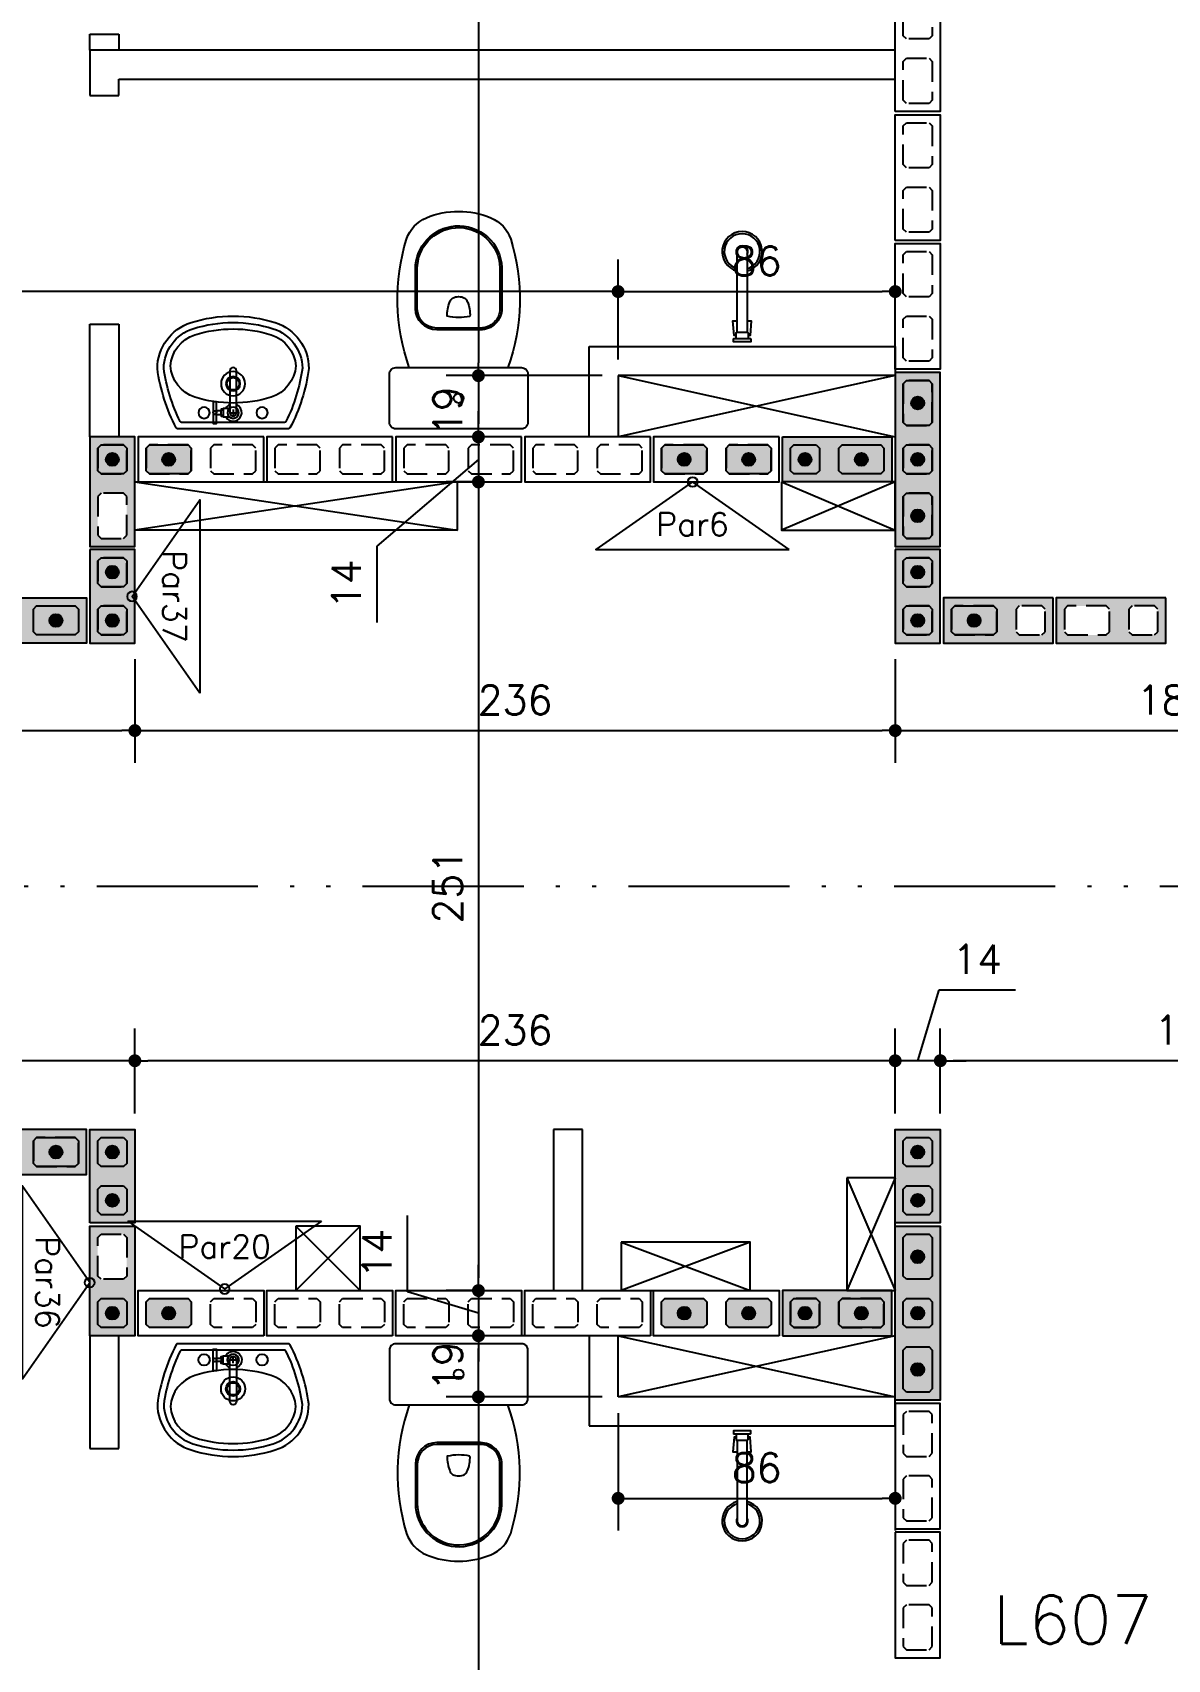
# Model space of a CAD drawing. Extents: x -14651 to 3496, y -4567 to 1191.
# Drawn here: x 1807 to 2159, y 171 to 676 of the extents above; entities that cross this region are included whole.
import ezdxf
from ezdxf.enums import TextEntityAlignment as Align

# ---------------------------------------------------------------- set-up
doc = ezdxf.new("R2010")
doc.units = 0
doc.header["$LTSCALE"] = 25
doc.linetypes.add('DASHED2', pattern=[0.375, 0.25, -0.125])
doc.linetypes.add('ESTILO_TQS_0004', pattern=[3.3, 2, -0.4, 0.05, -0.4, 0.05, -0.4])
for name, color, linetype in [('213', 252, 'Continuous'), ('241', 2, 'Continuous'), ('247', 50, 'Continuous'), ('248', 100, 'Continuous'), ('249', 20, 'Continuous'), ('252', 1, 'Continuous'), ('ALVENARIA NÃO ESTRUTURAL', 242, 'Continuous'), ('Arranque', 14, 'Continuous'), ('COTA', 1, 'Continuous'), ('EIXOS', 1, 'ESTILO_TQS_0004'), ('FERRO', 5, 'Continuous'), ('L-N', 4, 'Continuous'), ('Pena_1', 1, 'Continuous'), ('PROJ', 252, 'Continuous')]:
    doc.layers.add(name, color=color, linetype=linetype)
doc.styles.add('COTA', font='romans.shx')
doc.styles.get("Standard").update_dxf_attribs({"font": 'romans.shx'})
doc.dimstyles.new('forma', dxfattribs={"dimscale": 5, "dimtxt": 1.8, "dimasz": 0.8, "dimexe": 2, "dimexo": 1, "dimgap": 1, "dimtad": 1, "dimdec": 1, "dimzin": 9, "dimtxsty": 'COTA', "dimblk1": 'DOT', "dimblk2": 'DOT', "dimsah": 1, "dimcen": 0, "dimdle": 1, "dimclrd": 256, "dimclre": 256, "dimclrt": 2, "dimadec": 0, "dimazin": 0, "dimtfac": 1, "dimtdec": 0, "dimtmove": 0, "dimatfit": 3, "dimfxl": 1, "dimtolj": 1, "dimtzin": 0, "dimarcsym": 0})

# ---------------------------------------------------------------- blocks, each defined once
blk = doc.blocks.new('P4015', base_point=(5842102.11612, -8124149.02973))
blk.add_lwpolyline([(5842082.61612, -8124156.02973), (5842121.61612, -8124156.02973), (5842121.61612, -8124142.02973), (5842082.61612, -8124142.02973), (5842082.61612, -8124156.02973)])
at = {"color": 1, "linetype": 'DASHED2'}
for points in [[(5842085.11612, -8124152.52973), (5842086.11612, -8124153.52973), (5842098.11612, -8124153.52973), (5842099.11612, -8124152.52973), (5842099.11612, -8124145.52973), (5842098.11612, -8124144.52973), (5842086.11612, -8124144.52973), (5842085.11612, -8124145.52973), (5842085.11612, -8124152.52973)], [(5842105.11612, -8124152.52973), (5842106.11612, -8124153.52973), (5842118.11612, -8124153.52973), (5842119.11612, -8124152.52973), (5842119.11612, -8124145.52973), (5842118.11612, -8124144.52973), (5842106.11612, -8124144.52973), (5842105.11612, -8124145.52973), (5842105.11612, -8124152.52973)]]:
    blk.add_lwpolyline(points, dxfattribs=at)
blk = doc.blocks.new('P5515')
at = {"layer": '249'}
h = blk.add_hatch(color=20, dxfattribs=at)
h.paths.add_polyline_path([(-27, 7), (-27, -7), (27, -7), (27, 7)])
h.paths.add_polyline_path([(-10.5, -3.5), (-11.5, -4.5), (-23.5, -4.5), (-24.5, -3.5), (-24.5, 3.5), (-23.5, 4.5), (-11.5, 4.5), (-10.5, 3.5)], flags=16)
h.paths.add_polyline_path([(-4.5, 3.5), (-3.5, 4.5), (3.5, 4.5), (4.5, 3.5), (4.5, -3.5), (3.5, -4.5), (-3.5, -4.5), (-4.5, -3.5)], flags=16)
h.paths.add_polyline_path([(10.5, 3.5), (11.5, 4.5), (23.5, 4.5), (24.5, 3.5), (24.5, -3.5), (23.5, -4.5), (11.5, -4.5), (10.5, -3.5)], flags=16)
blk.add_lwpolyline([(27, 7), (-27, 7), (-27, -7), (27, -7), (27, 7)])
at = {"color": 1, "linetype": 'DASHED2'}
for points in [[(-10.5, 3.5), (-11.5, 4.5), (-23.5, 4.5), (-24.5, 3.5), (-24.5, -3.5), (-23.5, -4.5), (-11.5, -4.5), (-10.5, -3.5), (-10.5, 3.5)], [(4.5, 3.5), (3.5, 4.5), (-3.5, 4.5), (-4.5, 3.5), (-4.5, -3.5), (-3.5, -4.5), (3.5, -4.5), (4.5, -3.5), (4.5, 3.5)], [(24.5, 3.5), (23.5, 4.5), (11.5, 4.5), (10.5, 3.5), (10.5, -3.5), (11.5, -4.5), (23.5, -4.5), (24.5, -3.5), (24.5, 3.5)]]:
    blk.add_lwpolyline(points, dxfattribs=at)
blk = doc.blocks.new('P3015')
at = {"layer": '252'}
h = blk.add_hatch(color=21, dxfattribs=at)
h.paths.add_polyline_path([(14.5, -7), (14.5, 7), (-14.5, 7), (-14.5, -7)])
h.paths.add_polyline_path([(3, 3.5), (4, 4.5), (11, 4.5), (12, 3.5), (12, -3.5), (11, -4.5), (4, -4.5), (3, -3.5)], flags=16)
h.paths.add_polyline_path([(-3, -3.5), (-4, -4.5), (-11, -4.5), (-12, -3.5), (-12, 3.5), (-11, 4.5), (-4, 4.5), (-3, 3.5)], flags=16)
blk.add_lwpolyline([(-14.5, -7), (14.5, -7), (14.5, 7), (-14.5, 7), (-14.5, -7)])
at = {"color": 1, "linetype": 'DASHED2'}
for points in [[(-12, -3.5), (-11, -4.5), (-4, -4.5), (-3, -3.5), (-3, 3.5), (-4, 4.5), (-11, 4.5), (-12, 3.5), (-12, -3.5)], [(3, -3.5), (4, -4.5), (11, -4.5), (12, -3.5), (12, 3.5), (11, 4.5), (4, 4.5), (3, 3.5), (3, -3.5)]]:
    blk.add_lwpolyline(points, dxfattribs=at)
blk = doc.blocks.new('P3515')
at = {"layer": '248'}
h = blk.add_hatch(color=100, dxfattribs=at)
h.paths.add_polyline_path([(17, 7), (-17, 7), (-17, -7), (17, -7)])
h.paths.add_polyline_path([(-5.5, -3.5), (-6.5, -4.5), (-13.5, -4.5), (-14.5, -3.5), (-14.5, 3.5), (-13.5, 4.5), (-6.5, 4.5), (-5.5, 3.5)], flags=16)
h.paths.add_polyline_path([(0.5, 3.5), (1.5, 4.5), (13.5, 4.5), (14.5, 3.5), (14.5, -3.5), (13.5, -4.5), (1.5, -4.5), (0.5, -3.5)], flags=16)
blk.add_lwpolyline([(-17, -7), (17, -7), (17, 7), (-17, 7), (-17, -7)])
at = {"color": 1, "linetype": 'DASHED2'}
for points in [[(-14.5, -3.5), (-13.5, -4.5), (-6.5, -4.5), (-5.5, -3.5), (-5.5, 3.5), (-6.5, 4.5), (-13.5, 4.5), (-14.5, 3.5), (-14.5, -3.5)], [(0.5, -3.5), (1.5, -4.5), (13.5, -4.5), (14.5, -3.5), (14.5, 3.5), (13.5, 4.5), (1.5, 4.5), (0.5, 3.5), (0.5, -3.5)]]:
    blk.add_lwpolyline(points, dxfattribs=at)
blk = doc.blocks.new('GR-1409')
at = {"layer": '213'}
h = blk.add_hatch(color=256, dxfattribs=at)
h.paths.add_polyline_path([(-6, 4.5), (-7, 3.5), (-7, -3.5), (-6, -4.5), (6, -4.5), (7, -3.5), (7, 3.5), (6, 4.5)])
h.paths.add_polyline_path([(-2, 0, 1), (2, 0, 1)], flags=16)
at = {"layer": 'Arranque'}
blk.add_hatch(color=256, dxfattribs=at).paths.add_polyline_path([(-2, 0, 1), (2, 0, 1)])
at = {"layer": '213'}
blk.add_lwpolyline([(-7, 3.5), (-6, 4.5), (6, 4.5), (7, 3.5), (7, -3.5), (6, -4.5), (-6, -4.5), (-7, -3.5), (-7, 3.5)], dxfattribs=at)
at = {"layer": 'FERRO', "linetype": 'Continuous'}
blk.add_circle((0, 0), 2, dxfattribs=at)
blk = doc.blocks.new('GR-0909')
at = {"layer": '213'}
h = blk.add_hatch(color=256, dxfattribs=at)
h.paths.add_polyline_path([(3.5, -4.5), (4.5, -3.5), (4.500001, 3.5), (3.500001, 4.5), (-3.499999, 4.5), (-4.499999, 3.5), (-4.5, -3.5), (-3.5, -4.5)])
h.paths.add_polyline_path([(-2, 0, -1), (2, 0, -1)], flags=16)
at = {"layer": 'Arranque'}
blk.add_hatch(color=256, dxfattribs=at).paths.add_polyline_path([(2, 0, 1), (-2, 0, 1)])
at = {"layer": '213'}
blk.add_lwpolyline([(3.500001, 4.5), (4.500001, 3.5), (4.5, -3.5), (3.5, -4.5), (-3.5, -4.5), (-4.5, -3.5), (-4.499999, 3.5), (-3.499999, 4.5), (3.500001, 4.5)], dxfattribs=at)
at = {"layer": 'FERRO', "linetype": 'Continuous'}
blk.add_circle((0, 0), 2, dxfattribs=at)
blk = doc.blocks.new('XREF-MC41-BAS-PLN-AMO-FINAIS-02.03.08.09$0$CUBA03')
at = {"layer": 'PROJ'}
for p, q in [((-0.01, -0.05), (0.01, -0.05)), ((0, -0.06), (0, -0.04))]:
    blk.add_line(p, q, dxfattribs=at)
for points in [[(-0.1306, -0.3297, 0.077416), (0, -0.35, 0.077416), (0.1306, -0.3297, 0.326333), (0.235, -0.1868, 0.08687), (0.1764, -0.0027, 0.279276), (0.172, 0), (-0.172, 0, 0.279276), (-0.1764, -0.0027, 0.08687), (-0.235, -0.1868, 0.326333)], [(0.215, -0.1881, 0.080556), (0.1642, -0.0228, 0.285352), (0.1597, -0.02), (-0.1597, -0.02, 0.285352), (-0.1642, -0.0228, 0.080556), (-0.215, -0.1881, 0.323537), (-0.1245, -0.3106, 0.077416), (0, -0.33, 0.077416), (0.1245, -0.3106, 0.323537)], [(0.1185, -0.0985, 0.077416), (0, -0.08, 0.077416), (-0.1185, -0.0985, 0.305715), (-0.1947, -0.195, 0.305715), (-0.1185, -0.2915, 0.077416), (0, -0.31, 0.077416), (0.1185, -0.2915, 0.305715), (0.1947, -0.195, 0.305715)]]:
    blk.add_lwpolyline(points, format="xyb", close=True, dxfattribs=at)
for centre, radius in [((-0.09, -0.05), 0.0175), ((0, -0.05), 0.0175), ((0.09, -0.05), 0.0175), ((0, -0.14), 0.0375), ((0, -0.14), 0.0225)]:
    blk.add_circle(centre, radius, dxfattribs=at)
blk = doc.blocks.new('A$C8e916747')
at = {"layer": 'ALVENARIA NÃO ESTRUTURAL'}
for p, q in [((1989.31, -519.15), (1989.31, -514.15)), ((1989.31, -514.15), (1998.31, -514.15)), ((1998.31, -514.15), (1998.31, -519.15)), ((1989.31, -519.15), (1989.31, -533.15)), ((2239.31, -519.15), (1989.31, -519.15)), ((2239.31, -528.15), (2239.31, -519.15)), ((1998.31, -533.15), (1998.31, -528.15)), ((1998.31, -528.15), (2239.31, -528.15)), ((1989.31, -533.15), (1998.31, -533.15)), ((1989.31, -639.15), (1989.31, -604.15)), ((1989.31, -604.15), (1998.31, -604.15)), ((1998.31, -604.15), (1998.31, -639.15)), ((2144.31, -639.15), (2144.31, -611.15)), ((2144.31, -611.15), (2239.31, -611.15)), ((2239.31, -611.15), (2239.31, -620.15)), ((2239.31, -611.15), (2239.31, -617.15)), ((2239.31, -620.15), (2153.31, -620.15)), ((2153.31, -620.15), (2153.31, -639.15)), ((1998.31, -639.15), (1989.31, -639.15)), ((2153.31, -639.15), (2144.31, -639.15)), ((2144.31, -639.15), (2144.31, -639.15)), ((2150.31, -639.15), (2144.31, -639.15)), ((2142.31, -854.15), (2133.31, -854.15)), ((2133.31, -854.15), (2133.31, -904.15)), ((2142.31, -904.15), (2142.31, -854.15)), ((2133.31, -904.15), (2142.31, -904.15)), ((1998.31, -918.15), (1989.31, -918.15)), ((1989.31, -918.15), (1989.31, -953.15)), ((1998.31, -953.15), (1998.31, -918.15)), ((2144.31, -918.15), (2144.31, -946.15)), ((2153.31, -918.15), (2144.31, -918.15)), ((2144.31, -918.15), (2144.31, -918.15)), ((2150.31, -918.15), (2144.31, -918.15)), ((2153.31, -937.15), (2153.31, -918.15)), ((2239.31, -937.15), (2153.31, -937.15)), ((2239.31, -946.15), (2239.31, -937.15)), ((2239.31, -946.15), (2239.31, -940.15)), ((2144.31, -946.15), (2239.31, -946.15)), ((1989.31, -953.15), (1998.31, -953.15))]:
    blk.add_line(p, q, dxfattribs=at)
at = {"layer": 'Pena_1'}
for p, q in [((2153.31, -620.15), (2239.31, -639.15)), ((2239.31, -620.15), (2153.31, -639.15)), ((2153.31, -918.15), (2239.31, -937.15)), ((2239.31, -918.15), (2153.31, -937.15))]:
    blk.add_line(p, q, dxfattribs=at)
at = {"layer": 'PROJ'}
for points in [[(2088.51, -617.65, -0.160999), (2087.65, -577.75, -0.2149), (2093.81, -571.15, -0.2), (2113.81, -571.15, -0.2149), (2119.98, -577.75, -0.160999), (2119.12, -617.65)], [(2090.41, -599.31), (2090.41, -587.04, -0.391339), (2102.77, -573.68, -0.428196), (2117.21, -586.63), (2117.21, -599.31, -0.416194), (2110.57, -605.95), (2097.05, -605.95, -0.413638), (2090.41, -599.31)], [(2190.26, -606.7), (2190.26, -581.65, -1), (2193.36, -581.65), (2193.36, -606.7)], [(2194.31, -608.65, -0.414214), (2194.51, -608.85), (2194.51, -609.65), (2189.11, -609.65), (2189.11, -608.85, -0.414214), (2189.31, -608.65), (2194.31, -608.65)], [(2189.71, -608.65, 0.414214), (2189.91, -608.45), (2189.91, -606.9, -0.414214), (2190.11, -606.7), (2193.51, -606.7), (2193.71, -606.9), (2193.71, -608.45, 0.414214), (2193.91, -608.65)], [(2032.79, -629.16), (2032.79, -631.65, 0.995421), (2034.84, -631.65), (2034.84, -629.16)], [(2032.79, -928.13), (2032.79, -925.64, -0.995421), (2034.84, -925.64), (2034.84, -928.14)], [(2088.51, -939.65, 0.160999), (2087.65, -979.54, 0.2149), (2093.81, -986.15, 0.2), (2113.81, -986.15, 0.2149), (2119.98, -979.54, 0.160999), (2119.12, -939.65)], [(2194.31, -948.65, 0.414214), (2194.51, -948.45), (2194.51, -947.65), (2189.11, -947.65), (2189.11, -948.45, 0.414214), (2189.31, -948.65), (2194.31, -948.65)], [(2189.71, -948.65, -0.414214), (2189.91, -948.85), (2189.91, -950.4, 0.414214), (2190.11, -950.6), (2193.51, -950.6), (2193.71, -950.4), (2193.71, -948.85, -0.414214), (2193.91, -948.65)], [(2090.41, -957.98), (2090.41, -970.26, 0.391339), (2102.77, -983.62, 0.428196), (2117.21, -970.67), (2117.21, -957.98, 0.416194), (2110.57, -951.34), (2097.05, -951.34, 0.413638), (2090.41, -957.98)], [(2190.26, -950.6), (2190.26, -975.65, 1), (2193.36, -975.65), (2193.36, -950.6)]]:
    blk.add_lwpolyline(points, format="xyb", dxfattribs=at)
for points in [[(2090.98, -599.31), (2090.98, -587.04, -0.391339), (2102.81, -574.24, -0.428002), (2116.64, -586.64), (2116.65, -599.31, -0.416278), (2110.58, -605.38), (2097.05, -605.38, -0.413625)], [(2107.32, -601.76, -0.10791), (2100.3, -601.72, -0.124585), (2101.08, -597.26, -0.161338), (2101.95, -596.07, -0.122351), (2103.81, -595.61, -0.122351), (2105.68, -596.07, -0.167944), (2106.55, -597.26, -0.125904), (2107.32, -601.76)], [(2028.7, -632.17), (2030.15, -632.17), (2030.15, -632.71), (2030.69, -632.71), (2030.69, -632.92), (2031.48, -632.92, 1.408938), (2034.84, -629.16), (2034.85, -618.69, 0.999996), (2032.79, -618.69), (2032.79, -629.16, 0.168827), (2031.48, -630.33), (2030.69, -630.33), (2030.69, -630.54), (2030.15, -630.54), (2030.15, -631.08), (2028.7, -631.08), (2028.7, -628.27), (2027.61, -628.27), (2027.61, -634.98), (2028.7, -634.98), (2028.7, -632.17)], [(2082.31, -623.65), (2082.31, -620.05), (2082.31, -619.65, -0.414214), (2084.31, -617.65), (2123.31, -617.65, -0.414214), (2125.31, -619.65), (2125.31, -634.65, -0.414214), (2123.31, -636.65), (2084.31, -636.65, -0.414214), (2082.31, -634.65)], [(2028.7, -925.12), (2030.15, -925.12), (2030.15, -924.58), (2030.69, -924.58), (2030.69, -924.37), (2031.48, -924.37, -1.408938), (2034.84, -928.14), (2034.85, -938.6, -0.999996), (2032.79, -938.6), (2032.79, -928.13, -0.168827), (2031.48, -926.96), (2030.69, -926.96), (2030.69, -926.75), (2030.15, -926.75), (2030.15, -926.21), (2028.7, -926.21), (2028.7, -929.02), (2027.61, -929.02), (2027.61, -922.31), (2028.7, -922.31), (2028.7, -925.12)], [(2082.31, -933.65), (2082.31, -937.25), (2082.31, -937.65, 0.414214), (2084.31, -939.65), (2123.31, -939.65, 0.414214), (2125.31, -937.65), (2125.31, -922.65, 0.414214), (2123.31, -920.65), (2084.31, -920.65, 0.414214), (2082.31, -922.65)], [(2090.98, -957.98), (2090.98, -970.26, 0.391339), (2102.81, -983.05, 0.428002), (2116.64, -970.66), (2116.65, -957.98, 0.416278), (2110.58, -951.91), (2097.05, -951.91, 0.413625)], [(2107.32, -955.53, 0.10791), (2100.3, -955.57, 0.124585), (2101.08, -960.03, 0.161338), (2101.95, -961.22, 0.122351), (2103.81, -961.68, 0.122351), (2105.68, -961.22, 0.167944), (2106.55, -960.03, 0.125904), (2107.32, -955.53)]]:
    blk.add_lwpolyline(points, format="xyb", close=True, dxfattribs=at)
for points in [[(2189.91, -607.69), (2189.32, -607.69), (2188.93, -603.12), (2190.26, -603.12)], [(2193.36, -603.12), (2194.63, -603.12), (2194.31, -607.69), (2193.71, -607.69)], [(2028.7, -632.17), (2028.7, -631.63), (2028.7, -631.63), (2028.7, -631.08)], [(2030.15, -632.17), (2030.15, -631.08)], [(2030.69, -630.54), (2030.69, -632.71)], [(2032.7, -630.33), (2031.48, -630.33)], [(2031.48, -632.92), (2032.65, -632.92)], [(2028.7, -925.12), (2028.7, -925.66), (2028.7, -925.67), (2028.7, -926.21)], [(2030.15, -925.12), (2030.15, -926.21)], [(2030.69, -926.75), (2030.69, -924.58)], [(2031.48, -924.37), (2032.65, -924.37)], [(2032.7, -926.96), (2031.48, -926.96)], [(2032.79, -928.02), (2032.79, -928.02)], [(2189.91, -949.6), (2189.32, -949.6), (2188.93, -954.18), (2190.26, -954.18)], [(2193.36, -954.18), (2194.63, -954.18), (2194.31, -949.6), (2193.71, -949.6)]]:
    blk.add_lwpolyline(points, dxfattribs=at)
for centre, radius in [((2033.81, -622.65), 1.9), ((2103.81, -627.15), 1.5), ((2028.15, -631.63), 0.544), ((2028.15, -925.67), 0.544), ((2103.81, -930.15), 1.5), ((2033.81, -934.65), 1.9)]:
    blk.add_circle(centre, radius, dxfattribs=at)
for centre, radius, start, end in [((2191.81, -581.65), 6.2, 284.4854, 255.5176), ((2191.81, -581.65), 5.54, 286.2501, 253.7533), ((2191.81, -581.65), 1.79, 329.7652, 210.2549), ((2033.81, -631.65), 1.73, 126.5365, 53.4149), ((2033.81, -925.65), 1.73, 306.5851, 233.4635), ((2191.81, -975.65), 6.2, 104.4824, 75.5146), ((2191.81, -975.65), 5.54, 106.2467, 73.7499), ((2191.81, -975.65), 1.79, 149.7451, 30.2348)]:
    blk.add_arc(centre, radius, start, end, dxfattribs=at)
at = {"layer": 'PROJ', "xscale": -100, "yscale": 100, "zscale": 100, "rotation": 180}
blk.add_blockref('XREF-MC41-BAS-PLN-AMO-FINAIS-02.03.08.09$0$CUBA03', (2033.81, -636.65), dxfattribs=at)
at = {"layer": 'PROJ', "xscale": 100, "yscale": 100, "zscale": 100}
blk.add_blockref('XREF-MC41-BAS-PLN-AMO-FINAIS-02.03.08.09$0$CUBA03', (2033.81, -920.65), dxfattribs=at)
blk = doc.blocks.new('_Dot')
at = {"color": 0, "linetype": 'ByBlock', "lineweight": -2}
blk.add_line((-0.5, 0), (-1, 0), dxfattribs=at)
at = {"color": 0, "linetype": 'ByBlock', "const_width": 0.5}
blk.add_lwpolyline([(-0.25, 0, 1), (0.25, 0, 1)], format="xyb", close=True, dxfattribs=at)
blk = doc.blocks.new('*D179')
at = {"layer": 'COTA', "lineweight": -2, "transparency": 16777216}
for p, q in [((1649.52, 481.4), (1649.52, 449.22)), ((1838.52, 481.4), (1838.52, 449.22)), ((1653.52, 459.22), (1834.52, 459.22))]:
    blk.add_line(p, q, dxfattribs=at)
at = {"layer": 'Defpoints', "color": 0, "transparency": 16777216}
for p in [(1649.52, 486.4), (1838.52, 486.4), (1838.52, 459.22)]:
    blk.add_point(p, dxfattribs=at)
at = {"layer": 'COTA', "lineweight": -2, "transparency": 16777216, "xscale": 4, "yscale": 4, "zscale": 4, "rotation": 180}
blk.add_blockref('_Dot', (1649.52, 459.22), dxfattribs=at)
at = {"layer": 'COTA', "lineweight": -2, "transparency": 16777216, "xscale": 4, "yscale": 4, "zscale": 4}
blk.add_blockref('_Dot', (1838.52, 459.22), dxfattribs=at)
at = {"layer": 'COTA', "color": 2, "transparency": 16777216, "insert": (1744.02, 468.72), "char_height": 9, "attachment_point": 5, "style": 'COTA'}
blk.add_mtext('\\A1;189 ', dxfattribs=at)
blk = doc.blocks.new('*D180')
at = {"layer": 'COTA', "lineweight": -2, "transparency": 16777216}
for p, q in [((1838.52, 481.4), (1838.52, 449.22)), ((2074.52, 481.4), (2074.52, 449.22)), ((1842.52, 459.22), (2070.52, 459.22))]:
    blk.add_line(p, q, dxfattribs=at)
at = {"layer": 'Defpoints', "color": 0, "transparency": 16777216}
for p in [(1838.52, 486.4), (2074.52, 486.4), (2074.52, 459.22)]:
    blk.add_point(p, dxfattribs=at)
at = {"layer": 'COTA', "lineweight": -2, "transparency": 16777216, "xscale": 4, "yscale": 4, "zscale": 4, "rotation": 180}
blk.add_blockref('_Dot', (1838.52, 459.22), dxfattribs=at)
at = {"layer": 'COTA', "lineweight": -2, "transparency": 16777216, "xscale": 4, "yscale": 4, "zscale": 4}
blk.add_blockref('_Dot', (2074.52, 459.22), dxfattribs=at)
at = {"layer": 'COTA', "color": 2, "transparency": 16777216, "insert": (1956.52, 468.72), "char_height": 9, "attachment_point": 5, "style": 'COTA'}
blk.add_mtext('\\A1;236 ', dxfattribs=at)
blk = doc.blocks.new('*D181')
at = {"layer": 'COTA', "lineweight": -2, "transparency": 16777216}
for p, q in [((2074.52, 481.4), (2074.52, 449.22)), ((2258.52, 481.4), (2258.52, 449.22)), ((2078.52, 459.22), (2254.52, 459.22))]:
    blk.add_line(p, q, dxfattribs=at)
at = {"layer": 'Defpoints', "color": 0, "transparency": 16777216}
for p in [(2074.52, 486.4), (2258.52, 486.4), (2258.52, 459.22)]:
    blk.add_point(p, dxfattribs=at)
at = {"layer": 'COTA', "lineweight": -2, "transparency": 16777216, "xscale": 4, "yscale": 4, "zscale": 4, "rotation": 180}
blk.add_blockref('_Dot', (2074.52, 459.22), dxfattribs=at)
at = {"layer": 'COTA', "lineweight": -2, "transparency": 16777216, "xscale": 4, "yscale": 4, "zscale": 4}
blk.add_blockref('_Dot', (2258.52, 459.22), dxfattribs=at)
at = {"layer": 'COTA', "color": 2, "transparency": 16777216, "insert": (2161.06, 468.72), "char_height": 9, "attachment_point": 5, "style": 'COTA'}
blk.add_mtext('\\A1;184 ', dxfattribs=at)
blk = doc.blocks.new('*D188')
at = {"layer": 'COTA', "lineweight": -2, "transparency": 16777216}
for p, q in [((2088.52, 340.4), (2088.52, 366.75)), ((2244.52, 340.4), (2244.52, 366.75)), ((2240.52, 356.75), (2092.52, 356.75))]:
    blk.add_line(p, q, dxfattribs=at)
at = {"layer": 'Defpoints', "color": 0, "transparency": 16777216}
for p in [(2088.52, 356.75), (2088.52, 335.4), (2244.52, 335.4)]:
    blk.add_point(p, dxfattribs=at)
at = {"layer": 'COTA', "lineweight": -2, "transparency": 16777216, "xscale": 4, "yscale": 4, "zscale": 4, "rotation": 180}
blk.add_blockref('_Dot', (2088.52, 356.75), dxfattribs=at)
at = {"layer": 'COTA', "lineweight": -2, "transparency": 16777216, "xscale": 4, "yscale": 4, "zscale": 4}
blk.add_blockref('_Dot', (2244.52, 356.75), dxfattribs=at)
at = {"layer": 'COTA', "color": 2, "transparency": 16777216, "insert": (2166.52, 366.25), "char_height": 9, "attachment_point": 5, "style": 'COTA'}
blk.add_mtext('\\A1;156 ', dxfattribs=at)
blk = doc.blocks.new('*D189')
at = {"layer": 'COTA', "lineweight": -2, "transparency": 16777216}
for p, q in [((2081.52, 356.75), (2088.12, 378.75)), ((2088.12, 378.75), (2111.83, 378.75)), ((2074.52, 340.4), (2074.52, 366.75)), ((2088.52, 340.4), (2088.52, 366.75)), ((2070.52, 356.75), (2066.52, 356.75)), ((2088.52, 356.75), (2074.52, 356.75)), ((2088.52, 356.75), (2074.52, 356.75)), ((2092.52, 356.75), (2096.52, 356.75))]:
    blk.add_line(p, q, dxfattribs=at)
at = {"layer": 'Defpoints', "color": 0, "transparency": 16777216}
for p in [(2074.52, 356.75), (2074.52, 335.4), (2088.52, 335.4)]:
    blk.add_point(p, dxfattribs=at)
at = {"layer": 'COTA', "lineweight": -2, "transparency": 16777216, "xscale": 4, "yscale": 4, "zscale": 4}
blk.add_blockref('_Dot', (2074.52, 356.75), dxfattribs=at)
at = {"layer": 'COTA', "lineweight": -2, "transparency": 16777216, "xscale": 4, "yscale": 4, "zscale": 4, "rotation": 180}
blk.add_blockref('_Dot', (2088.52, 356.75), dxfattribs=at)
at = {"layer": 'COTA', "color": 2, "transparency": 16777216, "insert": (2099.97, 388.25), "char_height": 9, "attachment_point": 5, "style": 'COTA'}
blk.add_mtext('\\A1;14 ', dxfattribs=at)
blk = doc.blocks.new('*D190')
at = {"layer": 'COTA', "lineweight": -2, "transparency": 16777216}
for p, q in [((1838.52, 340.4), (1838.52, 366.75)), ((2074.52, 340.4), (2074.52, 366.75)), ((2070.52, 356.75), (1842.52, 356.75))]:
    blk.add_line(p, q, dxfattribs=at)
at = {"layer": 'Defpoints', "color": 0, "transparency": 16777216}
for p in [(1838.52, 356.75), (1838.52, 335.4), (2074.52, 335.4)]:
    blk.add_point(p, dxfattribs=at)
at = {"layer": 'COTA', "lineweight": -2, "transparency": 16777216, "xscale": 4, "yscale": 4, "zscale": 4, "rotation": 180}
blk.add_blockref('_Dot', (1838.52, 356.75), dxfattribs=at)
at = {"layer": 'COTA', "lineweight": -2, "transparency": 16777216, "xscale": 4, "yscale": 4, "zscale": 4}
blk.add_blockref('_Dot', (2074.52, 356.75), dxfattribs=at)
at = {"layer": 'COTA', "color": 2, "transparency": 16777216, "insert": (1956.52, 366.25), "char_height": 9, "attachment_point": 5, "style": 'COTA'}
blk.add_mtext('\\A1;236 ', dxfattribs=at)
blk = doc.blocks.new('*D191')
at = {"layer": 'COTA', "lineweight": -2, "transparency": 16777216}
for p, q in [((1649.52, 340.4), (1649.52, 366.75)), ((1838.52, 340.4), (1838.52, 366.75)), ((1834.52, 356.75), (1653.52, 356.75))]:
    blk.add_line(p, q, dxfattribs=at)
at = {"layer": 'Defpoints', "color": 0, "transparency": 16777216}
for p in [(1649.52, 356.75), (1649.52, 335.4), (1838.52, 335.4)]:
    blk.add_point(p, dxfattribs=at)
at = {"layer": 'COTA', "lineweight": -2, "transparency": 16777216, "xscale": 4, "yscale": 4, "zscale": 4, "rotation": 180}
blk.add_blockref('_Dot', (1649.52, 356.75), dxfattribs=at)
at = {"layer": 'COTA', "lineweight": -2, "transparency": 16777216, "xscale": 4, "yscale": 4, "zscale": 4}
blk.add_blockref('_Dot', (1838.52, 356.75), dxfattribs=at)
at = {"layer": 'COTA', "color": 2, "transparency": 16777216, "insert": (1744.02, 366.25), "char_height": 9, "attachment_point": 5, "style": 'COTA'}
blk.add_mtext('\\A1;189 ', dxfattribs=at)
blk = doc.blocks.new('*D213')
at = {"layer": 'COTA', "lineweight": -2, "transparency": 16777216}
for p, q in [((1988.52, 574.4), (1988.52, 605.5)), ((2074.52, 574.4), (2074.52, 605.5)), ((1992.52, 595.5), (2070.52, 595.5))]:
    blk.add_line(p, q, dxfattribs=at)
at = {"layer": 'Defpoints', "color": 0, "transparency": 16777216}
for p in [(2074.52, 595.5), (1988.52, 569.4), (2074.52, 569.4)]:
    blk.add_point(p, dxfattribs=at)
at = {"layer": 'COTA', "lineweight": -2, "transparency": 16777216, "xscale": 4, "yscale": 4, "zscale": 4, "rotation": 180}
blk.add_blockref('_Dot', (1988.52, 595.5), dxfattribs=at)
at = {"layer": 'COTA', "lineweight": -2, "transparency": 16777216, "xscale": 4, "yscale": 4, "zscale": 4}
blk.add_blockref('_Dot', (2074.52, 595.5), dxfattribs=at)
at = {"layer": 'COTA', "color": 2, "transparency": 16777216, "insert": (2031.52, 605), "char_height": 9, "attachment_point": 5, "style": 'COTA'}
blk.add_mtext('\\A1;86 ', dxfattribs=at)
blk = doc.blocks.new('*D214')
at = {"layer": 'COTA', "lineweight": -2, "transparency": 16777216}
for p, q in [((1483.52, 566.26), (1483.52, 605.5)), ((1988.52, 574.4), (1988.52, 605.5)), ((1984.52, 595.5), (1487.52, 595.5))]:
    blk.add_line(p, q, dxfattribs=at)
at = {"layer": 'Defpoints', "color": 0, "transparency": 16777216}
for p in [(1483.52, 595.5), (1988.52, 569.4), (1483.52, 561.26)]:
    blk.add_point(p, dxfattribs=at)
at = {"layer": 'COTA', "lineweight": -2, "transparency": 16777216, "xscale": 4, "yscale": 4, "zscale": 4, "rotation": 180}
blk.add_blockref('_Dot', (1483.52, 595.5), dxfattribs=at)
at = {"layer": 'COTA', "lineweight": -2, "transparency": 16777216, "xscale": 4, "yscale": 4, "zscale": 4}
blk.add_blockref('_Dot', (1988.52, 595.5), dxfattribs=at)
at = {"layer": 'COTA', "color": 2, "transparency": 16777216, "insert": (1736.02, 605), "char_height": 9, "attachment_point": 5, "style": 'COTA'}
blk.add_mtext('\\A1;505 ', dxfattribs=at)
blk = doc.blocks.new('*D228')
at = {"layer": 'COTA', "lineweight": -2, "transparency": 16777216}
for p, q in [((1946.31, 971.4), (1935.16, 971.4)), ((1945.16, 967.4), (1945.16, 573.4)), ((1983.52, 569.4), (1935.16, 569.4))]:
    blk.add_line(p, q, dxfattribs=at)
at = {"layer": 'Defpoints', "color": 0, "transparency": 16777216}
for p in [(1951.31, 971.4), (1945.16, 569.4), (1988.52, 569.4)]:
    blk.add_point(p, dxfattribs=at)
at = {"layer": 'COTA', "lineweight": -2, "transparency": 16777216, "xscale": 4, "yscale": 4, "zscale": 4}
for p, rotation in [((1945.16, 971.4), 90), ((1945.16, 569.4), 270)]:
    blk.add_blockref('_Dot', p, dxfattribs=dict(at, rotation=rotation))
at = {"layer": 'COTA', "color": 2, "transparency": 16777216, "insert": (1935.66, 770.4), "char_height": 9, "attachment_point": 5, "rotation": 90, "style": 'COTA'}
blk.add_mtext('\\A1;402 ', dxfattribs=at)
blk = doc.blocks.new('*D229')
at = {"layer": 'COTA', "lineweight": -2, "transparency": 16777216}
for p, q in [((1983.52, 569.4), (1935.16, 569.4)), ((1945.16, 565.4), (1945.16, 554.4)), ((1954.52, 550.4), (1935.16, 550.4))]:
    blk.add_line(p, q, dxfattribs=at)
at = {"layer": 'Defpoints', "color": 0, "transparency": 16777216}
for p in [(1988.52, 569.4), (1945.16, 550.4), (1959.52, 550.4)]:
    blk.add_point(p, dxfattribs=at)
at = {"layer": 'COTA', "lineweight": -2, "transparency": 16777216, "xscale": 4, "yscale": 4, "zscale": 4}
for p, rotation in [((1945.16, 569.4), 90), ((1945.16, 550.4), 270)]:
    blk.add_blockref('_Dot', p, dxfattribs=dict(at, rotation=rotation))
at = {"layer": 'COTA', "color": 2, "transparency": 16777216, "insert": (1935.66, 558.4), "char_height": 9, "attachment_point": 5, "rotation": 90, "style": 'COTA'}
blk.add_mtext('\\A1;19 ', dxfattribs=at)
blk = doc.blocks.new('*D230')
at = {"layer": 'COTA', "lineweight": -2, "transparency": 16777216}
for p, q in [((1945.16, 554.4), (1945.16, 558.4)), ((1954.52, 550.4), (1935.16, 550.4)), ((1945.16, 550.4), (1945.16, 536.4)), ((1945.16, 550.4), (1945.16, 536.4)), ((1945.16, 543.4), (1913.66, 516.48)), ((1945.52, 536.4), (1935.16, 536.4)), ((1945.16, 532.4), (1945.16, 528.4)), ((1913.66, 516.48), (1913.66, 492.77))]:
    blk.add_line(p, q, dxfattribs=at)
at = {"layer": 'Defpoints', "color": 0, "transparency": 16777216}
for p in [(1959.52, 550.4), (1945.16, 536.4), (1950.52, 536.4)]:
    blk.add_point(p, dxfattribs=at)
at = {"layer": 'COTA', "lineweight": -2, "transparency": 16777216, "xscale": 4, "yscale": 4, "zscale": 4}
for p, rotation in [((1945.16, 550.4), 270), ((1945.16, 536.4), 90)]:
    blk.add_blockref('_Dot', p, dxfattribs=dict(at, rotation=rotation))
at = {"layer": 'COTA', "color": 2, "transparency": 16777216, "insert": (1904.16, 504.63), "char_height": 9, "attachment_point": 5, "rotation": 90, "style": 'COTA'}
blk.add_mtext('\\A1;14 ', dxfattribs=at)
blk = doc.blocks.new('*D231')
at = {"layer": 'COTA', "lineweight": -2, "transparency": 16777216}
for p, q in [((1945.52, 536.4), (1935.16, 536.4)), ((1945.16, 532.4), (1945.16, 289.4)), ((1945.95, 285.4), (1935.16, 285.4))]:
    blk.add_line(p, q, dxfattribs=at)
at = {"layer": 'Defpoints', "color": 0, "transparency": 16777216}
for p in [(1950.52, 536.4), (1945.16, 285.4), (1950.95, 285.4)]:
    blk.add_point(p, dxfattribs=at)
at = {"layer": 'COTA', "lineweight": -2, "transparency": 16777216, "xscale": 4, "yscale": 4, "zscale": 4}
for p, rotation in [((1945.16, 536.4), 90), ((1945.16, 285.4), 270)]:
    blk.add_blockref('_Dot', p, dxfattribs=dict(at, rotation=rotation))
at = {"layer": 'COTA', "color": 2, "transparency": 16777216, "insert": (1935.66, 410.9), "char_height": 9, "attachment_point": 5, "rotation": 90, "style": 'COTA'}
blk.add_mtext('\\A1;251 ', dxfattribs=at)
blk = doc.blocks.new('*D232')
at = {"layer": 'COTA', "lineweight": -2, "transparency": 16777216}
for p, q in [((1923.16, 285), (1923.16, 308.72)), ((1945.16, 289.4), (1945.16, 293.4)), ((1945.16, 278.4), (1923.16, 285)), ((1945.95, 285.4), (1935.16, 285.4)), ((1945.16, 285.4), (1945.16, 271.4)), ((1945.16, 285.4), (1945.16, 271.4)), ((1940.16, 271.4), (1935.16, 271.4)), ((1945.16, 267.4), (1945.16, 263.4))]:
    blk.add_line(p, q, dxfattribs=at)
at = {"layer": 'Defpoints', "color": 0, "transparency": 16777216}
for p in [(1950.95, 285.4), (1945.16, 271.4), (1945.16, 271.4)]:
    blk.add_point(p, dxfattribs=at)
at = {"layer": 'COTA', "lineweight": -2, "transparency": 16777216, "xscale": 4, "yscale": 4, "zscale": 4}
for p, rotation in [((1945.16, 285.4), 270), ((1945.16, 271.4), 90)]:
    blk.add_blockref('_Dot', p, dxfattribs=dict(at, rotation=rotation))
at = {"layer": 'COTA', "color": 2, "transparency": 16777216, "insert": (1913.66, 296.86), "char_height": 9, "attachment_point": 5, "rotation": 90, "style": 'COTA'}
blk.add_mtext('\\A1;14 ', dxfattribs=at)
blk = doc.blocks.new('*D233')
at = {"layer": 'COTA', "lineweight": -2, "transparency": 16777216}
for p, q in [((1940.16, 252.4), (1935.16, 252.4)), ((1945.16, 248.4), (1945.16, -145.6)), ((1940.16, -149.6), (1935.16, -149.6))]:
    blk.add_line(p, q, dxfattribs=at)
at = {"layer": 'Defpoints', "color": 0, "transparency": 16777216}
for p in [(1945.16, 252.4), (1945.16, -149.6), (1945.16, -149.6)]:
    blk.add_point(p, dxfattribs=at)
at = {"layer": 'COTA', "lineweight": -2, "transparency": 16777216, "xscale": 4, "yscale": 4, "zscale": 4}
for p, rotation in [((1945.16, 252.4), 90), ((1945.16, -149.6), 270)]:
    blk.add_blockref('_Dot', p, dxfattribs=dict(at, rotation=rotation))
at = {"layer": 'COTA', "color": 2, "transparency": 16777216, "insert": (1935.66, 51.4), "char_height": 9, "attachment_point": 5, "rotation": 90, "style": 'COTA'}
blk.add_mtext('\\A1;402 ', dxfattribs=at)
blk = doc.blocks.new('*D234')
at = {"layer": 'COTA', "lineweight": -2, "transparency": 16777216}
for p, q in [((2204.52, 706.43), (2169.41, 706.43)), ((2179.41, 504.4), (2179.41, 702.43)), ((2163.52, 500.4), (2189.41, 500.4))]:
    blk.add_line(p, q, dxfattribs=at)
at = {"layer": 'Defpoints', "color": 0, "transparency": 16777216}
for p in [(2179.41, 706.43), (2209.52, 706.43), (2158.52, 500.4)]:
    blk.add_point(p, dxfattribs=at)
at = {"layer": 'COTA', "lineweight": -2, "transparency": 16777216, "xscale": 4, "yscale": 4, "zscale": 4}
for p, rotation in [((2179.41, 706.43), 90), ((2179.41, 500.4), 270)]:
    blk.add_blockref('_Dot', p, dxfattribs=dict(at, rotation=rotation))
at = {"layer": 'COTA', "color": 2, "transparency": 16777216, "insert": (2169.91, 603.42), "char_height": 9, "attachment_point": 5, "rotation": 90, "style": 'COTA'}
blk.add_mtext('\\A1;206 ', dxfattribs=at)
blk = doc.blocks.new('*D307')
at = {"layer": 'COTA', "lineweight": -2, "transparency": 16777216}
for p, q in [((1983.52, 271.4), (1935.16, 271.4)), ((1945.16, 256.4), (1945.16, 267.4)), ((1983.52, 252.4), (1935.16, 252.4))]:
    blk.add_line(p, q, dxfattribs=at)
at = {"layer": 'Defpoints', "color": 0, "transparency": 16777216}
for p in [(1945.16, 271.4), (1988.52, 271.4), (1988.52, 252.4)]:
    blk.add_point(p, dxfattribs=at)
at = {"layer": 'COTA', "lineweight": -2, "transparency": 16777216, "xscale": 4, "yscale": 4, "zscale": 4}
for p, rotation in [((1945.16, 271.4), 90), ((1945.16, 252.4), 270)]:
    blk.add_blockref('_Dot', p, dxfattribs=dict(at, rotation=rotation))
at = {"layer": 'COTA', "color": 2, "transparency": 16777216, "insert": (1935.66, 261.9), "char_height": 9, "attachment_point": 5, "rotation": 90, "style": 'COTA'}
blk.add_mtext('\\A1;19 ', dxfattribs=at)
blk = doc.blocks.new('*D250')
at = {"layer": 'COTA', "lineweight": -2, "transparency": 16777216}
for p, q in [((1988.52, 247.4), (1988.52, 210.91)), ((2074.52, 246.4), (2074.52, 210.91)), ((1992.52, 220.91), (2070.52, 220.91))]:
    blk.add_line(p, q, dxfattribs=at)
at = {"layer": 'Defpoints', "color": 0, "transparency": 16777216}
for p in [(1988.52, 252.4), (2074.52, 251.4), (2074.52, 220.91)]:
    blk.add_point(p, dxfattribs=at)
at = {"layer": 'COTA', "lineweight": -2, "transparency": 16777216, "xscale": 4, "yscale": 4, "zscale": 4, "rotation": 180}
blk.add_blockref('_Dot', (1988.52, 220.91), dxfattribs=at)
at = {"layer": 'COTA', "lineweight": -2, "transparency": 16777216, "xscale": 4, "yscale": 4, "zscale": 4}
blk.add_blockref('_Dot', (2074.52, 220.91), dxfattribs=at)
at = {"layer": 'COTA', "color": 2, "transparency": 16777216, "insert": (2031.52, 230.41), "char_height": 9, "attachment_point": 5, "style": 'COTA'}
blk.add_mtext('\\A1;86 ', dxfattribs=at)
blk = doc.blocks.new('_IDNPAR_2')
at = {"color": 3}
blk.add_lwpolyline([(1, -0.7), (0, 0), (-1, -0.7)], close=True, dxfattribs=at)
blk.add_circle((0, 0), 0.05, dxfattribs=at)
at = {"layer": '247', "color": 2, "style": 'COTA', "flags": 8}
blk.add_attdef('ID', text='', height=0.24, dxfattribs=at).set_placement((0, -0.438), align=Align.MIDDLE_CENTER)

msp = doc.modelspace()

# ---------------------------------------------------------------- linework, layer by layer
at = {"layer": 'EIXOS'}
msp.add_line((11.7, 410.9), (3495.96, 410.9), dxfattribs=at)
at = {"layer": 'Pena_1'}
for p, q in [((1838.52, 536.39), (1938.52, 521.39)), ((1938.52, 536.39), (1838.52, 521.39)), ((2039.23, 536.39), (2074.52, 521.39)), ((2074.52, 536.39), (2039.23, 521.39))]:
    msp.add_line(p, q, dxfattribs=at)
for points in [[(1838.52, 536.39), (1938.52, 536.39), (1938.52, 521.39), (1838.52, 521.39), (1838.52, 536.39)], [(2039.23, 536.39), (2039.23, 521.39), (2074.52, 521.39), (2074.52, 536.39), (2039.23, 536.39)], [(2059.52, 320.4), (2059.52, 285.4), (2074.52, 285.4), (2074.52, 320.4), (2059.52, 320.4)], [(2059.52, 320.4), (2074.52, 285.4)], [(2074.52, 320.4), (2059.52, 285.4)], [(1888.47, 305.4), (1888.47, 285.4), (1908.47, 285.4), (1908.47, 305.4), (1888.47, 305.4)], [(1888.47, 305.4), (1908.47, 285.4)], [(1908.47, 305.4), (1888.47, 285.4)], [(1989.47, 300.4), (1989.47, 285.4), (2029.47, 285.4), (2029.47, 300.4), (1989.47, 300.4)], [(1989.47, 300.4), (2029.47, 285.4)], [(2029.47, 300.4), (1989.47, 285.4)]]:
    msp.add_lwpolyline(points, dxfattribs=at)

# ---------------------------------------------------------------- block references
at = {"rotation": 90}
for p in [(2081.52, 560.9), (2081.52, 525.9), (2081.52, 295.9), (2081.52, 260.9)]:
    msp.add_blockref('GR-1409', p, dxfattribs=at)
for name, p in [('GR-0909', (1831.52, 543.4)), ('GR-1409', (1849.02, 543.4)), ('GR-1409', (2009.02, 543.4)), ('GR-1409', (2029.02, 543.4)), ('GR-0909', (2046.52, 543.4)), ('GR-1409', (2064.02, 543.4)), ('GR-0909', (2081.52, 543.4)), ('GR-0909', (1831.52, 508.4)), ('GR-0909', (2081.52, 508.4)), ('GR-1409', (1814.02, 493.4)), ('GR-0909', (1831.52, 493.4)), ('GR-0909', (2081.52, 493.4)), ('GR-1409', (2099.02, 493.4)), ('GR-1409', (1814.02, 328.4)), ('GR-0909', (1831.52, 328.4)), ('GR-0909', (2081.52, 328.4)), ('GR-0909', (1831.52, 313.4)), ('GR-0909', (2081.52, 313.4)), ('GR-0909', (1831.52, 278.4)), ('GR-1409', (1849.02, 278.4)), ('GR-1409', (2009.02, 278.4)), ('GR-1409', (2029.02, 278.4)), ('GR-0909', (2046.52, 278.4)), ('GR-1409', (2064.02, 278.4)), ('GR-0909', (2081.52, 278.4))]:
    msp.add_blockref(name, p)
at = {"layer": '241', "xscale": -1}
for name, p, rotation in [('P4015', (2081.52, 670.9), 270), ('P4015', (2081.52, 630.9), 270), ('P4015', (2081.52, 590.9), 270), ('P3515', (2056.52, 543.4), 180), ('P3515', (1806.52, 493.4), 180), ('P3015', (1831.52, 320.9), 270), ('P3015', (2081.52, 320.9), 270), ('P3515', (1831.52, 288.4), 270), ('P5515', (2081.52, 278.4), 90)]:
    msp.add_blockref(name, p, dxfattribs=dict(at, rotation=rotation))
at = {"layer": '241'}
for name, p, rotation in [('P5515', (2081.52, 543.4), 90), ('P3515', (1831.52, 533.4), 270), ('P4015', (1859.02, 543.4), 180), ('P4015', (1899.02, 543.4), 180), ('P4015', (1939.02, 543.4), 180), ('P4015', (1979.02, 543.4), 180), ('P4015', (2019.02, 543.4), 180), ('P3015', (1831.52, 500.9), 270), ('P3015', (2081.52, 500.9), 270), ('P3515', (2106.52, 493.4), 180), ('P3515', (2141.52, 493.4), 180), ('P4015', (2081.52, 230.9), 270), ('P4015', (2081.52, 190.9), 270)]:
    msp.add_blockref(name, p, dxfattribs=dict(at, rotation=rotation))
for p in [(1806.52, 328.4), (2056.52, 278.4)]:
    msp.add_blockref('P3515', p, dxfattribs=at)
at = {"layer": '241', "xscale": -1}
for p in [(1859.02, 278.4), (1899.02, 278.4), (1939.02, 278.4), (1979.02, 278.4), (2019.02, 278.4)]:
    msp.add_blockref('P4015', p, dxfattribs=at)
at = {"layer": '247', "linetype": 'Continuous', "xscale": 30, "yscale": 30, "zscale": 30}
msp.add_blockref('_IDNPAR_2', (2011.63, 536.4), dxfattribs=at).add_auto_attribs({'ID': 'Par6'})
at = {"layer": '247', "linetype": 'Continuous'}
ref = msp.add_blockref('_IDNPAR_2', (1837.66, 500.85), dxfattribs=dict(at, xscale=-30, yscale=30, zscale=30, rotation=90))
ref.add_attrib('ID', 'Par37', dxfattribs={"color": 2, "height": 7.2, "rotation": 270, "style": 'COTA', "flags": 8}).set_placement((1850.81, 500.85), align=Align.MIDDLE_CENTER)
at = {"layer": '247', "linetype": 'Continuous', "xscale": 30, "yscale": 30, "zscale": 30, "rotation": 270}
msp.add_blockref('_IDNPAR_2', (1824.52, 287.89), dxfattribs=at).add_auto_attribs({'ID': 'Par36'})
at = {"layer": '247', "linetype": 'Continuous'}
ref = msp.add_blockref('_IDNPAR_2', (1866.42, 285.9), dxfattribs=dict(at, xscale=-30, yscale=30, zscale=30, rotation=180))
ref.add_attrib('ID', 'Par20', dxfattribs={"color": 2, "height": 7.2, "style": 'COTA', "flags": 8}).set_placement((1866.42, 299.05), align=Align.MIDDLE_CENTER)
at = {"layer": 'ALVENARIA NÃO ESTRUTURAL'}
msp.add_blockref('A$C8e916747', (-164.8, 1189.55), dxfattribs=at)

# ---------------------------------------------------------------- texts
at = {"layer": 'L-N'}
msp.add_text('L607', height=15, dxfattribs=at).set_placement((2104.96, 175.76))

# ---------------------------------------------------------------- dimensions: what is measured, and where the dimension line sits
at = {"layer": 'COTA'}
for base, p1, p2, override, picture, middle in [((1945.16, 569.4), (1951.31, 971.4), (1988.52, 569.4), {"dimpost": ' '}, '*D228', (1935.66, 770.4)), ((2179.41, 706.43), (2158.52, 500.4), (2209.52, 706.43), {"dimpost": ' '}, '*D234', (2169.91, 603.42)), ((1945.16, 285.4), (1950.52, 536.4), (1950.95, 285.4), {"dimpost": ' ', "dimtmove": 1}, '*D231', (1935.66, 410.9)), ((1945.16, 271.4), (1950.95, 285.4), (1945.16, 271.4), {"dimpost": ' ', "dimtmove": 1}, '*D232', (1913.66, 290)), ((1945.16, -149.6), (1945.16, 252.4), (1945.16, -149.6), {"dimpost": ' ', "dimtmove": 1}, '*D233', (1935.66, 51.4))]:
    dim = msp.add_linear_dim(base=base, p1=p1, p2=p2, angle=90, dimstyle='forma', override=override, dxfattribs=at)
    dim.commit()
    dim.dimension.update_dxf_attribs({"geometry": picture, "text_midpoint": middle})
for base, p1, p2, override, picture, middle in [((1483.52, 595.5), (1988.52, 569.4), (1483.52, 561.26), {"dimpost": ' '}, '*D214', (1736.02, 605)), ((2074.52, 595.5), (1988.52, 569.4), (2074.52, 569.4), {"dimpost": ' '}, '*D213', (2031.52, 605)), ((1838.52, 459.22), (1649.52, 486.4), (1838.52, 486.4), {"dimpost": ' ', "dimtmove": 1}, '*D179', (1744.02, 468.72)), ((2074.52, 459.22), (1838.52, 486.4), (2074.52, 486.4), {"dimpost": ' ', "dimtmove": 1}, '*D180', (1956.52, 468.72)), ((2074.52, 356.75), (2088.52, 335.4), (2074.52, 335.4), {"dimpost": ' ', "dimtmove": 1}, '*D189', (2093.12, 388.25)), ((1649.52, 356.75), (1838.52, 335.4), (1649.52, 335.4), {"dimpost": ' ', "dimtmove": 1}, '*D191', (1744.02, 366.25)), ((1838.52, 356.75), (2074.52, 335.4), (1838.52, 335.4), {"dimpost": ' ', "dimtmove": 1}, '*D190', (1956.52, 366.25)), ((2088.52, 356.75), (2244.52, 335.4), (2088.52, 335.4), {"dimpost": ' ', "dimtmove": 1}, '*D188', (2166.52, 366.25)), ((2074.52, 220.91), (1988.52, 252.4), (2074.52, 251.4), {"dimpost": ' '}, '*D250', (2031.52, 230.41))]:
    dim = msp.add_linear_dim(base=base, p1=p1, p2=p2, dimstyle='forma', override=override, dxfattribs=at)
    dim.commit()
    dim.dimension.update_dxf_attribs({"geometry": picture, "text_midpoint": middle})
for base, p1, p2, override, picture, middle, dimtype in [((1945.16, 550.4), (1988.52, 569.4), (1959.52, 550.4), {"dimpost": ' ', "dimtmove": 1}, '*D229', (1945.16, 558.4), 128), ((1945.16, 536.4), (1959.52, 550.4), (1950.52, 536.4), {"dimpost": ' ', "dimtmove": 1}, '*D230', (1913.66, 511.48), 128), ((1945.16, 271.4), (1988.52, 252.4), (1988.52, 271.4), {"dimpost": ' '}, '*D307', (1945.16, 261.9), 160)]:
    dim = msp.add_linear_dim(base=base, p1=p1, p2=p2, angle=90, dimstyle='forma', override=override, dxfattribs=at)
    dim.commit()
    dim.dimension.update_dxf_attribs({"geometry": picture, "text_midpoint": middle, "dimtype": dimtype})
dim = msp.add_linear_dim(base=(2258.52, 459.22), p1=(2074.52, 486.4), p2=(2258.52, 486.4), dimstyle='forma', override={"dimpost": ' ', "dimtmove": 1}, dxfattribs=at)
dim.commit()
dim.dimension.update_dxf_attribs({"geometry": '*D181', "text_midpoint": (2161.06, 459.22), "dimtype": 128})

doc.saveas('drawing.dxf')
